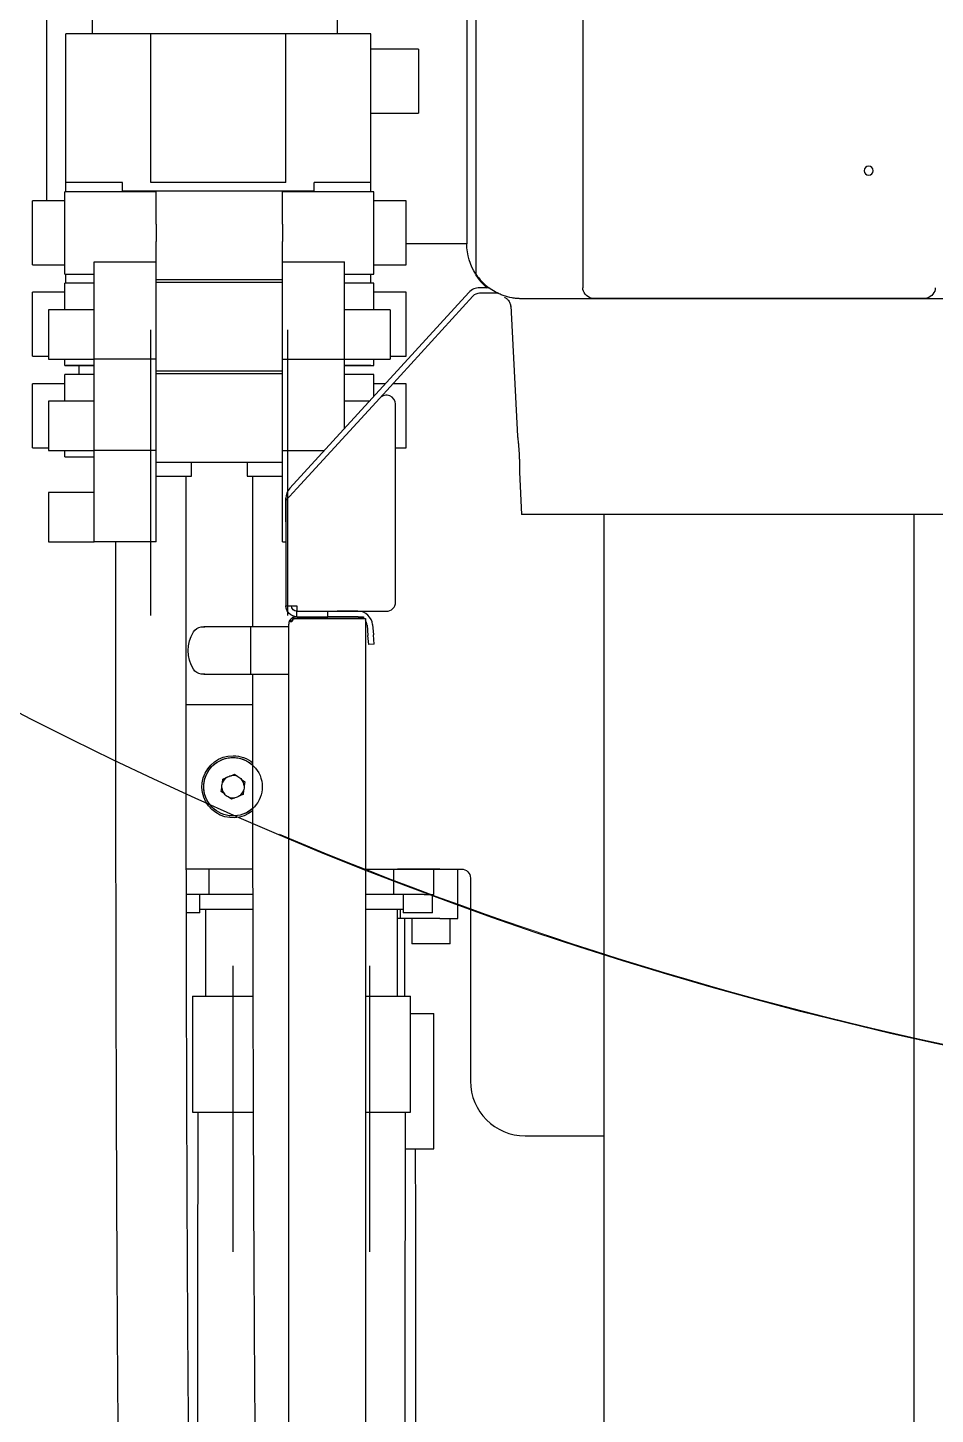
# Model space of a CAD drawing. Header units: millimetres. Extents: x 10462777 to 22643323, y 453826 to 1389191.
# Drawn here: x 11290172 to 11290669, y 582069 to 582828 of the extents above; entities that cross this region are included whole.
import ezdxf

# ---------------------------------------------------------------- set-up
doc = ezdxf.new("R2010")
doc.units = ezdxf.units.MM
doc.header["$LTSCALE"] = 200
doc.header["$MEASUREMENT"] = 0
doc.linetypes.add('PHANTOM', pattern=[2.5, 1.25, -0.25, 0.25, -0.25, 0.25, -0.25])
doc.layers.get('0').update_dxf_attribs({"linetype": 'CONTINUOUS'})
doc.layers.add('2', color=2, linetype='CONTINUOUS')
doc.layers.add('DV1_DEFAULT', color=7, linetype='CONTINUOUS')
doc.layers.add('LAYOUT', color=8, linetype='CONTINUOUS', lineweight=25)

# ---------------------------------------------------------------- blocks, each defined once
blk = doc.blocks.new('r710ic')
at = {"layer": 'DV1_DEFAULT', "color": 7, "linetype": 'Continuous', "lineweight": 0}
blk.add_arc((272041.37, 104232.63), 2050.12, 337.10565, 23.79911, dxfattribs=at)
at = {"layer": 'LAYOUT', "color": 3}
blk.add_circle((272041.37, 104232.63), 2050.12, dxfattribs=at)
blk = doc.blocks.new('A$C7DA30AB0')
at = {"layer": 'LAYOUT', "color": 6, "linetype": 'PHANTOM'}
blk.add_circle((3030.45, 3025.99, 0), 2693.02, dxfattribs=at)

msp = doc.modelspace()

# ---------------------------------------------------------------- linework, layer by layer
at = {"layer": '2', "color": 124, "linetype": 'Continuous'}
for p, q in [((11290412.86241, 583034.4183, 0), (11290412.86241, 582709.41369, 0)), ((11290417.86248, 583034.4183, 0), (11290417.86248, 582692.83033, 0)), ((11290476.37184, 583034.4183, 0), (11290476.37184, 582685.41335, 0)), ((11290432.90397, 582680.47028, 0), (11290432.92107, 582680.46869, 0)), ((11290482.72279, 582679.41326, 0), (11290442.86284, 582679.41326, 0)), ((11290663.00658, 582679.49718, 0), (11290482.72279, 582679.49718, 0)), ((11290663.00658, 582679.41326, 0), (11290482.72279, 582679.41326, 0)), ((11290726.86687, 582679.41326, 0), (11290663.00658, 582679.41326, 0)), ((11290436.87908, 582675.58844, 0), (11290440.61582, 582604.28723, 0)), ((11290441.65077, 582584.5393, 0), (11290442.86284, 582561.41158, 0)), ((11290702.86653, 582561.41158, 0), (11290442.86284, 582561.41158, 0))]:
    msp.add_line(p, q, dxfattribs=at)
at = {"layer": '2', "color": 252, "linetype": 'Continuous'}
for p, q in [((11290182.85914, 582732.91457, 0), (11290182.85914, 582904.41646, 0)), ((11290207.8595, 582824.41532, 0), (11290207.8595, 582904.41646, 0)), ((11290341.8614, 582904.41646, 0), (11290341.8614, 582824.41532, 0)), ((11290341.8614, 582824.41532, 0), (11290207.8595, 582824.41532, 0)), ((11290412.86132, 582709.41369, 0), (11290379.65975, 582709.41369, 0)), ((11290413.9839, 582682.81433, 0), (11290315.95943, 582575.70467, 0)), ((11290416.19703, 582680.78892, 0), (11290365.17377, 582625.03667, 0)), ((11290424.86305, 582685.41335, 0), (11290419.88559, 582685.41335, 0)), ((11290430.21305, 582682.4133, 0), (11290419.88559, 582682.4133, 0)), ((11290319.86109, 582575.52428, 0), (11290365.17323, 582625.03608, 0)), ((11290373.86186, 582513.4129, 0), (11290373.86186, 582621.66039, 0)), ((11290313.86101, 582568.96809, 0), (11290319.86109, 582575.52428, 0)), ((11290313.86101, 582557.41153, 0), (11290313.86101, 582570.30357, 0)), ((11290313.86101, 582570.30357, 0), (11290313.86101, 582568.96809, 0)), ((11290313.86101, 582568.96809, 0), (11290313.86101, 582511.41087, 0)), ((11290487.91598, 582561.35677, 0), (11290487.91598, 581210.93165, 0)), ((11290657.81339, 581210.93165, 0), (11290657.81339, 582561.35677, 0)), ((11290313.86101, 582511.41087, 0), (11290319.86109, 582511.41087, 0)), ((11290319.36108, 582504.42551, 0), (11290317.71542, 582504.42551, 0)), ((11290318.00693, 582504.42751, 0), (11290319.36108, 582504.42751, 0)), ((11290319.41368, 582505.42752, 0), (11290319.36108, 582505.42752, 0)), ((11290353.36157, 582504.42751, 0), (11290319.36108, 582504.42751, 0)), ((11290319.36108, 582504.42551, 0), (11290353.36157, 582504.42551, 0)), ((11290319.86109, 582511.41087, 0), (11290319.86109, 582508.41283, 0)), ((11290319.86109, 582508.41283, 0), (11290368.86179, 582508.41283, 0)), ((11290319.86109, 582508.41083, 0), (11290336.86133, 582508.41083, 0)), ((11290319.86109, 582505.41079, 0), (11290319.86109, 582508.41083, 0)), ((11290319.86109, 582505.41079, 0), (11290336.86133, 582505.41079, 0)), ((11290353.36157, 582505.42752, 0), (11290336.86124, 582505.42752, 0)), ((11290336.86133, 582505.41079, 0), (11290336.86133, 582508.41083, 0)), ((11290336.86133, 582508.41083, 0), (11290341.8614, 582508.41083, 0)), ((11290353.26845, 582508.41083, 0), (11290341.8614, 582508.41083, 0)), ((11290353.36157, 582505.42752, 0), (11290356.36161, 582505.42752, 0)), ((11290356.36161, 582504.42751, 0), (11290353.36157, 582504.42751, 0)), ((11290353.36157, 582504.42551, 0), (11290357.36162, 582504.42551, 0)), ((11290356.36161, 582505.42752, 0), (11290356.36161, 582504.42751, 0)), ((11290357.36162, 582504.42551, 0), (11290357.36162, 581426.41419, 0)), ((11290315.36103, 581429.41224, 0), (11290315.36103, 582501.42746, 0)), ((11290358.24949, 582500.8465, 0), (11290358.74462, 582495.18723, 0)), ((11290361.23812, 582501.10797, 0), (11290361.73324, 582495.4487, 0)), ((11290359.1804, 582490.20619, 0), (11290358.74462, 582495.18723, 0)), ((11290362.16903, 582490.46766, 0), (11290359.1804, 582490.20619, 0)), ((11290362.16903, 582490.46766, 0), (11290361.73324, 582495.4487, 0)), ((11290259.2332, 582457.41011, 0), (11290295.53668, 582457.41011, 0)), ((11290279.08721, 582414.52882, 0), (11290279.36233, 582416.62498, 0)), ((11290279.36233, 582416.62498, 0), (11290281.31522, 582417.43479, 0)), ((11290283.80932, 582418.46904, 0), (11290285.7622, 582419.27885, 0)), ((11290285.7622, 582419.27885, 0), (11290287.43996, 582417.99252, 0)), ((11290289.5827, 582416.34969, 0), (11290291.26046, 582415.06335, 0)), ((11290291.26046, 582415.06335, 0), (11290290.98534, 582412.96719, 0)), ((11290278.46073, 582409.75559, 0), (11290278.73585, 582411.85174, 0)), ((11290280.13849, 582408.46925, 0), (11290278.46073, 582409.75559, 0)), ((11290283.95899, 582405.54008, 0), (11290282.28122, 582406.82642, 0)), ((11290285.91187, 582406.3499, 0), (11290283.95899, 582405.54008, 0)), ((11290290.35885, 582408.19396, 0), (11290288.40597, 582407.38415, 0)), ((11290290.63397, 582410.29012, 0), (11290290.35885, 582408.19396, 0)), ((11290295.6084, 582367.40883, 0), (11290259.30757, 582367.40883, 0)), ((11290357.36162, 582367.40883, 0), (11290409.86237, 582367.40883, 0)), ((11290414.86244, 582362.40876, 0), (11290414.86244, 582251.40718, 0)), ((11290444.86287, 582221.40676, 0), (11290487.91559, 582221.40676, 0))]:
    msp.add_line(p, q, dxfattribs=at)
at = {"layer": '2', "color": 60, "linetype": 'Continuous'}
for p, q in [((11290207.85951, 582824.41532, 0), (11290193.35929, 582824.41532, 0)), ((11290193.35929, 582742.91416, 0), (11290193.35929, 582824.41532, 0)), ((11290239.85995, 582742.91416, 0), (11290239.85995, 582824.41532, 0)), ((11290313.86101, 582742.91416, 0), (11290313.86101, 582824.41532, 0)), ((11290360.36167, 582824.41532, 0), (11290341.86094, 582824.41532, 0)), ((11290360.36167, 582742.91416, 0), (11290360.36167, 582824.41532, 0)), ((11290386.36204, 582815.9152, 0), (11290360.36203, 582815.9152, 0)), ((11290386.36204, 582815.9152, 0), (11290386.36204, 582798.41495, 0)), ((11290386.36204, 582798.41495, 0), (11290386.36204, 582780.9147, 0)), ((11290360.36203, 582780.9147, 0), (11290386.36204, 582780.9147, 0)), ((11290224.35973, 582742.91416, 0), (11290193.35929, 582742.91416, 0)), ((11290193.35929, 582737.91355, 0), (11290193.35929, 582742.91314, 0)), ((11290224.35973, 582738.4141, 0), (11290224.35973, 582742.91416, 0)), ((11290313.86101, 582742.91416, 0), (11290239.85995, 582742.91416, 0)), ((11290360.36167, 582742.91416, 0), (11290329.36123, 582742.91416, 0)), ((11290329.36123, 582738.4141, 0), (11290329.36123, 582742.91416, 0)), ((11290360.36167, 582737.91355, 0), (11290360.36167, 582742.91314, 0)), ((11290192.75929, 582732.91402, 0), (11290175.05903, 582732.91402, 0)), ((11290175.05903, 582715.9497, 0), (11290175.05903, 582732.91402, 0)), ((11290242.76, 582737.91409, 0), (11290192.75929, 582737.91409, 0)), ((11290192.75929, 582715.41377, 0), (11290192.75929, 582737.91409, 0)), ((11290224.35973, 582738.4141, 0), (11290329.36123, 582738.4141, 0)), ((11290239.85995, 582737.91355, 0), (11290239.85995, 582738.41402, 0)), ((11290242.76, 582720.13083, 0), (11290242.76, 582738.4141, 0)), ((11290311.96098, 582720.13083, 0), (11290311.96098, 582738.4141, 0)), ((11290361.96169, 582737.91409, 0), (11290311.96098, 582737.91409, 0)), ((11290313.86101, 582737.91355, 0), (11290313.86101, 582738.41402, 0)), ((11290361.96169, 582715.41377, 0), (11290361.96169, 582737.91409, 0)), ((11290379.66194, 582732.91402, 0), (11290361.96169, 582732.91402, 0)), ((11290379.66194, 582715.9497, 0), (11290379.66194, 582732.91402, 0)), ((11290242.76, 582720.13083, 0), (11290242.76, 582710.69671, 0)), ((11290311.96098, 582720.13083, 0), (11290311.96098, 582710.69671, 0)), ((11290175.05903, 582697.91352, 0), (11290175.05903, 582715.9497, 0)), ((11290192.75929, 582692.91345, 0), (11290192.75929, 582715.41377, 0)), ((11290242.76, 582689.91341, 0), (11290242.76, 582710.69671, 0)), ((11290311.96098, 582689.91341, 0), (11290311.96098, 582710.69671, 0)), ((11290361.96169, 582692.91345, 0), (11290361.96169, 582715.41377, 0)), ((11290379.66194, 582697.91352, 0), (11290379.66194, 582715.9497, 0)), ((11290175.05903, 582697.91352, 0), (11290192.75929, 582697.91352, 0)), ((11290208.75951, 582646.41279, 0), (11290208.75951, 582699.59426, 0)), ((11290208.75951, 582699.59426, 0), (11290242.76, 582699.59426, 0)), ((11290311.96098, 582699.59426, 0), (11290345.96146, 582699.59426, 0)), ((11290345.96146, 582646.41279, 0), (11290345.96146, 582699.59426, 0)), ((11290361.96169, 582697.91352, 0), (11290379.66194, 582697.91352, 0)), ((11290192.75929, 582692.91345, 0), (11290208.75951, 582692.91345, 0)), ((11290208.75951, 582687.91338, 0), (11290192.75929, 582687.91338, 0)), ((11290192.75929, 582673.41387, 0), (11290192.75929, 582687.91338, 0)), ((11290193.35929, 582687.91284, 0), (11290193.35929, 582692.91243, 0)), ((11290242.76, 582646.41279, 0), (11290242.76, 582689.91341, 0)), ((11290242.76, 582689.91341, 0), (11290311.96098, 582689.91341, 0)), ((11290242.76125, 582688.41339, 0), (11290311.96051, 582688.41339, 0)), ((11290311.96098, 582646.41279, 0), (11290311.96098, 582689.91341, 0)), ((11290345.96146, 582692.91345, 0), (11290361.96169, 582692.91345, 0)), ((11290361.96169, 582687.91338, 0), (11290345.96146, 582687.91338, 0)), ((11290360.36167, 582687.91284, 0), (11290360.36167, 582692.91243, 0)), ((11290361.96169, 582673.41387, 0), (11290361.96169, 582687.91338, 0)), ((11290192.75929, 582682.91331, 0), (11290175.05903, 582682.91331, 0)), ((11290175.05903, 582665.94898, 0), (11290175.05903, 582682.91331, 0)), ((11290379.66194, 582682.91331, 0), (11290361.96169, 582682.91331, 0)), ((11290379.66194, 582665.94898, 0), (11290379.66194, 582682.91331, 0)), ((11290208.75951, 582673.41318, 0), (11290183.75916, 582673.41318, 0)), ((11290183.75916, 582673.41318, 0), (11290183.75916, 582659.91298, 0)), ((11290370.96182, 582673.41318, 0), (11290345.96146, 582673.41318, 0)), ((11290370.96182, 582673.41318, 0), (11290370.96182, 582659.91298, 0)), ((11290175.05903, 582647.91281, 0), (11290175.05903, 582665.94898, 0)), ((11290379.66194, 582647.91281, 0), (11290379.66194, 582665.94898, 0)), ((11290183.75916, 582659.91298, 0), (11290183.75916, 582646.41279, 0)), ((11290370.96182, 582659.91298, 0), (11290370.96182, 582646.41279, 0)), ((11290175.05903, 582647.91281, 0), (11290183.75926, 582647.91281, 0)), ((11290183.75916, 582646.41279, 0), (11290208.75951, 582646.41279, 0)), ((11290192.75929, 582642.91274, 0), (11290192.75929, 582646.41186, 0)), ((11290192.75929, 582642.91274, 0), (11290208.75951, 582642.91274, 0)), ((11290208.75973, 582642.91274, 0), (11290193.35929, 582642.91274, 0)), ((11290242.76, 582646.41279, 0), (11290208.75951, 582646.41279, 0)), ((11290208.75951, 582596.41208, 0), (11290208.75951, 582646.41263, 0)), ((11290242.76, 582639.9127, 0), (11290242.76, 582646.413, 0)), ((11290311.96098, 582639.9127, 0), (11290311.96098, 582646.413, 0)), ((11290311.96098, 582646.41279, 0), (11290345.96146, 582646.41279, 0)), ((11290360.36167, 582642.91274, 0), (11290345.96099, 582642.91274, 0)), ((11290345.96146, 582646.41279, 0), (11290370.96182, 582646.41279, 0)), ((11290345.96146, 582608.4876, 0), (11290345.96146, 582646.41263, 0)), ((11290345.96146, 582642.91274, 0), (11290361.96169, 582642.91274, 0)), ((11290361.96169, 582642.91274, 0), (11290361.96169, 582646.41186, 0)), ((11290370.96171, 582647.91281, 0), (11290379.66194, 582647.91281, 0)), ((11290192.75929, 582632.9126, 0), (11290175.05903, 582632.9126, 0)), ((11290175.05903, 582615.94827, 0), (11290175.05903, 582632.9126, 0)), ((11290208.75951, 582637.91267, 0), (11290192.75929, 582637.91267, 0)), ((11290192.75929, 582623.41315, 0), (11290192.75929, 582637.91267, 0)), ((11290242.76, 582596.41208, 0), (11290242.76, 582639.9127, 0)), ((11290242.76, 582639.9127, 0), (11290311.96098, 582639.9127, 0)), ((11290242.76125, 582638.41268, 0), (11290311.96051, 582638.41268, 0)), ((11290311.96098, 582596.41208, 0), (11290311.96098, 582639.9127, 0)), ((11290361.96169, 582637.91267, 0), (11290345.96146, 582637.91267, 0)), ((11290361.96169, 582625.97214, 0), (11290361.96169, 582637.91267, 0)), ((11290368.31497, 582632.9126, 0), (11290361.96169, 582632.9126, 0)), ((11290379.66194, 582632.9126, 0), (11290372.38161, 582632.9126, 0)), ((11290379.66194, 582615.94827, 0), (11290379.66194, 582632.9126, 0)), ((11290208.75951, 582623.41247, 0), (11290183.75916, 582623.41247, 0)), ((11290183.75916, 582623.41247, 0), (11290183.75916, 582609.91227, 0)), ((11290359.62025, 582623.41247, 0), (11290345.96146, 582623.41247, 0)), ((11290175.05903, 582597.9121, 0), (11290175.05903, 582615.94827, 0)), ((11290379.66194, 582597.9121, 0), (11290379.66194, 582615.94827, 0)), ((11290183.75916, 582609.91227, 0), (11290183.75916, 582596.41208, 0)), ((11290175.05903, 582597.9121, 0), (11290183.75926, 582597.9121, 0)), ((11290183.75916, 582596.41208, 0), (11290208.75951, 582596.41208, 0)), ((11290192.75929, 582592.91203, 0), (11290192.75929, 582596.41115, 0)), ((11290242.76, 582596.41208, 0), (11290208.75951, 582596.41208, 0)), ((11290208.75951, 582546.41137, 0), (11290208.75951, 582596.41192, 0)), ((11290242.76, 582589.91199, 0), (11290242.76, 582596.41229, 0)), ((11290311.96098, 582589.91199, 0), (11290311.96098, 582596.41229, 0)), ((11290311.96098, 582596.41208, 0), (11290334.91024, 582596.41208, 0)), ((11290373.86179, 582597.9121, 0), (11290379.66194, 582597.9121, 0)), ((11290192.75929, 582592.91203, 0), (11290208.75951, 582592.91203, 0)), ((11290242.76, 582546.41137, 0), (11290242.76, 582589.91199, 0)), ((11290242.76, 582589.91199, 0), (11290311.96098, 582589.91199, 0)), ((11290262.11027, 582582.41188, 0), (11290262.11027, 582589.91293, 0)), ((11290292.6107, 582589.91293, 0), (11290292.6107, 582582.41188, 0)), ((11290311.96098, 582546.41137, 0), (11290311.96098, 582589.91199, 0)), ((11290242.75915, 582582.41188, 0), (11290262.11027, 582582.41188, 0)), ((11290292.6107, 582582.41188, 0), (11290311.96182, 582582.41188, 0)), ((11290208.75951, 582573.41176, 0), (11290183.75916, 582573.41176, 0)), ((11290183.75916, 582573.41176, 0), (11290183.75916, 582559.91156, 0)), ((11290183.75916, 582559.91156, 0), (11290183.75916, 582546.41137, 0)), ((11290183.75916, 582546.41137, 0), (11290208.75951, 582546.41137, 0)), ((11290242.76, 582546.41137, 0), (11290208.75951, 582546.41137, 0)), ((11290311.96098, 582546.41137, 0), (11290313.86129, 582546.41137, 0)), ((11290271.76041, 582353.40863, 0), (11290271.76041, 582367.40883, 0)), ((11290372.96185, 582353.40863, 0), (11290372.96185, 582367.40883, 0)), ((11290376.5369, 582367.40883, 0), (11290374.86156, 582367.40883, 0)), ((11290398.07853, 582367.40883, 0), (11290376.5369, 582367.40883, 0)), ((11290394.86216, 582353.40863, 0), (11290394.86216, 582367.40883, 0)), ((11290398.07853, 582367.40883, 0), (11290407.86234, 582367.40883, 0)), ((11290407.86234, 582340.40845, 0), (11290407.86234, 582367.40883, 0)), ((11290271.76041, 582353.40863, 0), (11290259.32795, 582353.40863, 0)), ((11290266.66034, 582343.40849, 0), (11290266.66034, 582353.40863, 0)), ((11290295.62854, 582353.40863, 0), (11290271.76041, 582353.40863, 0)), ((11290372.96185, 582353.40863, 0), (11290357.36198, 582353.40863, 0)), ((11290389.49919, 582353.40863, 0), (11290372.96185, 582353.40863, 0)), ((11290378.06192, 582353.40863, 0), (11290378.06192, 582343.40849, 0)), ((11290389.49919, 582353.40863, 0), (11290394.86216, 582353.40863, 0)), ((11290394.06214, 582343.40849, 0), (11290394.06214, 582353.40863, 0)), ((11290266.66075, 582345.40852, 0), (11290295.86198, 582345.40852, 0)), ((11290269.86038, 582345.40852, 0), (11290269.86038, 582297.90784, 0)), ((11290357.36274, 582345.40852, 0), (11290378.06151, 582345.40852, 0)), ((11290374.86187, 582297.90784, 0), (11290374.86187, 582345.40852, 0)), ((11290376.5369, 582340.40845, 0), (11290376.5369, 582345.40858, 0)), ((11290266.66034, 582343.40849, 0), (11290259.36382, 582343.40849, 0)), ((11290376.5369, 582340.40845, 0), (11290374.86156, 582340.40845, 0)), ((11290398.07853, 582340.40845, 0), (11290376.5369, 582340.40845, 0)), ((11290394.06214, 582343.40849, 0), (11290378.06192, 582343.40849, 0)), ((11290378.91193, 582297.90814, 0), (11290378.91193, 582340.40759, 0)), ((11290382.71198, 582340.40845, 0), (11290382.71198, 582326.40825, 0)), ((11290398.07853, 582340.40845, 0), (11290407.86234, 582340.40845, 0)), ((11290403.71228, 582326.40825, 0), (11290403.71228, 582340.40845, 0)), ((11290403.71228, 582326.40825, 0), (11290382.71198, 582326.40825, 0)), ((11290262.61028, 582297.90784, 0), (11290262.61028, 582234.40694, 0)), ((11290262.61028, 582297.90784, 0), (11290295.89799, 582297.90784, 0)), ((11290357.36359, 582297.90784, 0), (11290382.11198, 582297.90784, 0)), ((11290382.11198, 582234.40694, 0), (11290382.11198, 582297.90784, 0)), ((11290382.11086, 582288.40771, 0), (11290394.86216, 582288.40771, 0)), ((11290394.86216, 582214.40666, 0), (11290394.86216, 582288.40771, 0)), ((11290262.61028, 582234.40694, 0), (11290296.09278, 582234.40694, 0)), ((11290357.36359, 582234.40694, 0), (11290382.11198, 582234.40694, 0)), ((11290379.60017, 582214.40666, 0), (11290394.86216, 582214.40666, 0))]:
    msp.add_line(p, q, dxfattribs=at)
at = {"layer": '2', "color": 51, "linetype": 'Continuous'}
for p, q in [((11290239.85995, 582506.0608, 0), (11290239.85995, 582662.41302, 0)), ((11290314.86102, 582506.0608, 0), (11290314.86102, 582662.41302, 0)), ((11290284.86059, 582158.05586, 0), (11290284.86059, 582314.40808, 0)), ((11290359.86166, 582158.05586, 0), (11290359.86166, 582314.40808, 0))]:
    msp.add_line(p, q, dxfattribs=at)
at = {"layer": '2', "color": 30, "linetype": 'Continuous'}
msp.add_line((11290200.35939, 582642.91305, 0), (11290200.35939, 582637.91268, 0), dxfattribs=at)
at = {"layer": '2', "color": 27, "linetype": 'Continuous'}
for p, q in [((11290242.75935, 582582.40896, 0), (11290259.21018, 582582.40896, 0)), ((11290259.21023, 582582.40896, 0), (11290259.21023, 582582.41193, 0)), ((11290295.51075, 582582.41193, 0), (11290295.51075, 582582.40896, 0)), ((11290295.51075, 582582.40896, 0), (11290311.96163, 582582.40896, 0)), ((11290265.51032, 582234.40605, 0), (11290284.86059, 582234.40605, 0)), ((11290284.86059, 582234.40605, 0), (11290296.00885, 582234.40605, 0)), ((11290357.36106, 582234.40605, 0), (11290359.86166, 582234.40605, 0)), ((11290359.86166, 582234.40605, 0), (11290379.21184, 582234.40605, 0)), ((11290379.58267, 582214.40657, 0), (11290384.86201, 582214.40657, 0))]:
    msp.add_line(p, q, dxfattribs=at)
at = {"layer": '2', "color": 95, "linetype": 'Continuous'}
for p, q in [((11290294.36073, 582499.91744, 0), (11290268.86037, 582499.91744, 0)), ((11290315.36103, 582499.92744, 0), (11290294.36073, 582499.92744, 0)), ((11290294.36073, 582499.84518, 0), (11290294.36073, 582499.92744, 0)), ((11290294.36073, 582499.84518, 0), (11290294.36073, 582497.11906, 0)), ((11290294.36073, 582497.11906, 0), (11290294.36073, 582476.73546, 0)), ((11290268.86037, 582473.93707, 0), (11290294.36073, 582473.93707, 0)), ((11290294.36073, 582476.73546, 0), (11290294.36073, 582474.00933, 0)), ((11290294.36073, 582473.92707, 0), (11290294.36073, 582474.00933, 0)), ((11290294.36073, 582473.92707, 0), (11290315.36103, 582473.92707, 0))]:
    msp.add_line(p, q, dxfattribs=at)
at = {"layer": '2', "color": 124, "linetype": 'Continuous', "extrusion": (0, 0, -1)}
msp.add_circle((-11290632.86554, 582749.41426, 0), 2.50004, dxfattribs=at)
for centre, radius, start, end in [((-11290442.86284, 582709.41369, 0), 30.00043, 326.44269011, 0), ((-11290482.72279, 582685.41335, 0), 5.91616, 270, 287.02386622), ((-11290663.00658, 582685.41335, 0), 5.91616, 252.97613378, 270)]:
    msp.add_arc(centre, radius, start, end, dxfattribs=at)
at = {"layer": '2', "color": 124, "linetype": 'Continuous'}
msp.add_arc((11290442.86284, 582709.41369, 0), 30.00043, 213.55730989, 233.13010238, dxfattribs=at)
at = {"layer": '2', "color": 252, "linetype": 'Continuous'}
for centre, radius, start, end in [((11290419.88559, 582677.41323, 0), 8.00011, 90, 137.53591809), ((11290419.88559, 582677.41323, 0), 5.00007, 90, 137.53591809), ((11290368.86179, 582621.66039, 0), 5.00007, 0, 137.53591809), ((11290321.86112, 582570.30357, 0), 8.00011, 137.53591809, 180), ((11290368.86179, 582513.4129, 0), 5.00007, 270, 0), ((11290319.36108, 582501.42746, 0), 4.00006, 90, 114.29345696), ((11290353.26845, 582500.41072, 0), 8.00011, 4.99999999, 90), ((11290319.36108, 582501.42746, 0), 4.00006, 152.21930979, 180), ((11290353.26845, 582500.41072, 0), 5.00007, 4.99999999, 35.05278226), ((11290284.86059, 582412.40947, 0), 6.15009, 125.20305705, 159.84229023), ((11290284.86059, 582412.40947, 0), 6.15009, 65.20305698, 99.8422901), ((11290284.86059, 582412.40947, 0), 6.15009, 5.20305708, 39.84229001), ((11290284.86059, 582412.40947, 0), 6.15009, 185.20305708, 219.84229001), ((11290284.86059, 582412.40947, 0), 6.15009, 245.20305698, 279.8422901), ((11290284.86059, 582412.40947, 0), 6.15009, 305.20305705, 339.84229023), ((11290444.86287, 582251.40718, 0), 30.00043, 180, 270)]:
    msp.add_arc(centre, radius, start, end, dxfattribs=at)
at = {"layer": '2', "color": 252, "linetype": 'Continuous', "extrusion": (0, 0, -1)}
for centre, radius, start, end in [((-11290319.86109, 582511.41087, 0), 6.00009, 270, 0), ((-11290319.86109, 582511.41087, 0), 3.00004, 270, 0), ((-11290284.86059, 582412.40947, 0), 17.00024, 230.57999856, 90), ((-11290284.86059, 582412.40947, 0), 16.00023, 340.2616952, 157.47732637), ((-11290284.86059, 582412.40947, 0), 16.00023, 227.76734071, 132.88481394), ((-11290284.86059, 582412.40947, 0), 17.00024, 90, 129.64500572), ((-11290284.86059, 582412.40947, 0), 6.15009, 354.79694292, 20.15770977), ((-11290284.86059, 582412.40947, 0), 6.15009, 54.79694295, 80.1577099), ((-11290284.86059, 582412.40947, 0), 6.15009, 114.79694302, 140.15770999), ((-11290284.86059, 582412.40947, 0), 6.15009, 174.79694292, 200.15770977), ((-11290284.86059, 582412.40947, 0), 16.00023, 157.47732637, 245.43546159), ((-11290284.86059, 582412.40947, 0), 6.15009, 294.79694302, 320.15770999), ((-11290284.86059, 582412.40947, 0), 6.15009, 234.79694295, 260.1577099), ((-11290409.86237, 582362.40876, 0), 5.00007, 90, 180)]:
    msp.add_arc(centre, radius, start, end, dxfattribs=at)
at = {"layer": '2', "color": 95, "linetype": 'Continuous', "extrusion": (0, 0, -1)}
for centre, radius, start, end in [((-11290280.24288, 582486.92726, 0), 19.88264, 329.16296131, 30.83703869), ((-11290280.25911, 582486.92726, 0), 19.88887, 329.22345919, 30.77654081), ((-11290268.03671, 582494.21429, 0), 5.66675, 30.83703869, 83.55121696), ((-11290268.0399, 582494.20459, 0), 5.66675, 30.77654081, 83.56748992), ((-11290268.86037, 582486.92726, 0), 13.00018, 83.55121696, 90), ((-11290268.86037, 582486.92726, 0), 12.99018, 83.56749121, 89.99996798), ((-11290268.86037, 582486.92726, 0), 13.00018, 90, 92.24749309), ((-11290268.03671, 582479.64022, 0), 5.66675, 276.44878304, 329.16296131), ((-11290268.0399, 582479.64992, 0), 5.66675, 276.43250772, 329.22345919), ((-11290268.86037, 582486.92726, 0), 13.00018, 270, 276.44878304), ((-11290268.86037, 582486.92726, 0), 12.99018, 270.00003095, 276.43250772), ((-11290268.86037, 582486.92726, 0), 13.00018, 267.75250691, 270)]:
    msp.add_arc(centre, radius, start, end, dxfattribs=at)
at = {"layer": '2', "color": 124, "linetype": 'Continuous'}
msp.add_ellipse((11290442.86284, 582708.77368, 0), major_axis=(30.00043, 0), ratio=0.999993052, start_param=3.716140114, end_param=4.034139331, dxfattribs=at)
at = {"layer": '2', "color": 124, "linetype": 'Continuous', "extrusion": (0, 0, -1)}
for centre, start_param, end_param in [((11290483.30015, 582685.41335, 0), 5.05222589, 6.283185307), ((11290662.42922, 582685.41335, 0), 3.141592654, 4.372552071)]:
    msp.add_ellipse(centre, major_axis=(-6.9283, 0), ratio=0.866025404, start_param=start_param, end_param=end_param, dxfattribs=at)
at = {"layer": '2', "color": 252, "linetype": 'Continuous'}
for major_axis, ratio, start_param, end_param in [((-0.6131, 2.93673), 0.999999999, 6.077372239, 6.483989463), ((-4.00006, 0), 0.999333333, 5.798320795, 6.283185307)]:
    msp.add_ellipse((11290319.36108, 582501.42746, 0), major_axis=major_axis, ratio=ratio, start_param=start_param, end_param=end_param, dxfattribs=at)
at = {"layer": '2', "color": 124, "linetype": 'Continuous'}
for points, knots in [([(11290442.86284, 582679.41326, 0), (11290442.75401, 582679.41326, 0), (11290442.64401, 582679.41386, 0), (11290442.42504, 582679.41626, 0), (11290442.09681, 582679.42165, 0), (11290441.76932, 582679.4324, 0), (11290441.11556, 582679.46101, 0), (11290440.68134, 582679.48954, 0), (11290439.3851, 582679.60289, 0), (11290438.52955, 582679.71553, 0), (11290436.00103, 582680.15843, 0), (11290434.36637, 582680.59436, 0), (11290432.42469, 582681.28469, 0), (11290432.04114, 582681.43009, 0), (11290431.28627, 582681.73384, 0), (11290430.91601, 582681.89175, 0), (11290429.82749, 582682.38151, 0), (11290429.13154, 582682.7294, 0), (11290427.13758, 582683.81999, 0), (11290425.93386, 582684.60989, 0), (11290424.86258, 582685.41335, 0)], [0, 0, 0, 0, 0.015625, 0.015625, 0.03125, 0.0625, 0.0625, 0.125, 0.125, 0.25, 0.25, 0.5, 0.5, 0.5625, 0.5625, 0.625, 0.625, 0.75, 0.75, 1, 1, 1, 1]), ([(11290433.42509, 582680.2185, 0), (11290433.64632, 582680.13449, 0), (11290434.38163, 582679.79405, 0), (11290435.55204, 582678.76837, 0), (11290436.60989, 582677.06164, 0), (11290436.8749, 582675.72169, 0), (11290436.89962, 582675.00593, 0)], [0, 0, 0, 0, 0.108380923, 0.375569639, 0.688653109, 1, 1, 1, 1]), ([(11290440.60927, 582604.41219, 0), (11290440.60934, 582604.41165, 0), (11290440.61755, 582604.34789, 0), (11290440.63789, 582604.18722, 0), (11290440.64248, 582604.15085, 0), (11290440.65258, 582604.07058, 0), (11290440.65808, 582604.02664, 0), (11290440.67592, 582603.88368, 0), (11290440.70322, 582603.66334, 0), (11290440.73699, 582603.38444, 0), (11290440.76458, 582603.15301, 0), (11290440.77415, 582603.07215, 0), (11290440.79402, 582602.90286, 0), (11290440.80432, 582602.81435, 0), (11290440.85702, 582602.35769, 0), (11290440.90326, 582601.94418, 0), (11290440.97655, 582601.25335, 0), (11290441.00164, 582601.01124, 0), (11290441.04003, 582600.62972, 0), (11290441.05293, 582600.49973, 0), (11290441.07865, 582600.23645, 0), (11290441.0915, 582600.10283, 0), (11290441.15567, 582599.42504, 0), (11290441.20661, 582598.85198, 0), (11290441.28065, 582597.94557, 0), (11290441.30505, 582597.63395, 0), (11290441.35187, 582597.00688, 0), (11290441.37436, 582596.69056, 0), (11290441.43893, 582595.73341, 0), (11290441.47807, 582595.08448, 0), (11290441.5476, 582593.76392, 0), (11290441.57685, 582593.11387, 0), (11290441.61309, 582592.15489, 0), (11290441.6239, 582591.83786, 0), (11290441.6431, 582591.20917, 0), (11290441.6515, 582590.89652, 0), (11290441.67281, 582589.98691, 0), (11290441.68209, 582589.41166, 0), (11290441.68906, 582588.73122, 0), (11290441.69022, 582588.59708, 0), (11290441.69212, 582588.33276, 0), (11290441.69285, 582588.20225, 0), (11290441.69446, 582587.81929, 0), (11290441.69473, 582587.5763, 0), (11290441.69376, 582586.88315, 0), (11290441.69076, 582586.46845, 0), (11290441.68577, 582586.01073, 0), (11290441.68471, 582585.92202, 0), (11290441.68252, 582585.75239, 0), (11290441.68139, 582585.67139, 0), (11290441.67797, 582585.43959, 0), (11290441.6733, 582585.16039, 0), (11290441.66898, 582584.93999, 0), (11290441.66605, 582584.79705, 0), (11290441.66513, 582584.75314, 0), (11290441.6634, 582584.67291, 0), (11290441.6626, 582584.63655, 0), (11290441.65901, 582584.47598, 0), (11290441.65745, 582584.41239, 0), (11290441.65744, 582584.41191, 0)], [0, 0, 0, 0, 0.062447885, 0.062447885, 0.078075373, 0.078075373, 0.093702862, 0.093702862, 0.124957838, 0.156212814, 0.156212814, 0.171840303, 0.171840303, 0.187467791, 0.187467791, 0.249977744, 0.249977744, 0.28123272, 0.28123272, 0.296860208, 0.296860208, 0.312487696, 0.312487696, 0.374997649, 0.374997649, 0.406252626, 0.406252626, 0.437507602, 0.437507602, 0.500017555, 0.500017555, 0.562527507, 0.562527507, 0.593782484, 0.593782484, 0.62503746, 0.62503746, 0.687547413, 0.687547413, 0.703174901, 0.703174901, 0.718802389, 0.718802389, 0.750057366, 0.750057366, 0.812567319, 0.812567319, 0.828194807, 0.828194807, 0.843822295, 0.843822295, 0.875077271, 0.906332248, 0.906332248, 0.921959736, 0.921959736, 0.937587224, 0.937587224, 1, 1, 1, 1])]:
    msp.add_open_spline(points, degree=3, knots=knots, dxfattribs=at)
at = {"layer": '2', "color": 27, "linetype": 'Continuous'}
for points, knots in [([(11290279.51494, 581477.34538, 0), (11290280.13966, 581476.48084, 0), (11290278.9335, 581480.00045, 0), (11290278.03753, 581487.10033, 0), (11290276.54363, 581498.7814, 0), (11290274.51959, 581519.94836, 0), (11290272.08857, 581554.60443, 0), (11290269.61501, 581604.01354, 0), (11290267.34278, 581663.33982, 0), (11290265.33281, 581732.52654, 0), (11290263.59816, 581812.06651, 0), (11290262.29932, 581891.59823, 0), (11290261.32939, 581970.0504, 0), (11290260.60604, 582047.28879, 0), (11290260.03724, 582130.59535, 0), (11290259.70255, 582203.65043, 0), (11290259.50451, 582265.41228, 0), (11290259.3905, 582312.93081, 0), (11290259.30683, 582362.71621, 0), (11290259.25171, 582414.71329, 0), (11290259.22119, 582468.8383, 0), (11290259.21075, 582524.97454, 0), (11290259.20892, 582563.05616, 0), (11290259.21016, 582582.40896, 0)], [0, 0, 0, 0, 0.025389539, 0.048545827, 0.071841183, 0.097469773, 0.150191775, 0.202651124, 0.254094874, 0.31963857, 0.386189789, 0.455444735, 0.515241905, 0.576054535, 0.640566423, 0.713677883, 0.749389941, 0.786896547, 0.826181268, 0.867207931, 0.909916637, 0.954220594, 1, 1, 1, 1]), ([(11290295.51081, 582582.40896, 0), (11290295.50963, 582563.37935, 0), (11290295.51089, 582535.88075, 0), (11290295.51483, 582508.38212, 0), (11290295.51652, 582499.91305, 0)], [0, 0, 0, 0, 0.692017194, 1, 1, 1, 1]), ([(11290220.50977, 582546.40554, 0), (11290220.51017, 582539.37713, 0), (11290220.51236, 582514.55222, 0), (11290220.51967, 582473.19918, 0), (11290220.54538, 582423.63151, 0), (11290220.58852, 582377.90364, 0), (11290220.64895, 582336.02308, 0), (11290220.73637, 582291.98803, 0), (11290220.85597, 582247.52575, 0), (11290221.01466, 582203.08836, 0), (11290221.28855, 582141.20519, 0), (11290221.7947, 582058.12861, 0), (11290222.7009, 581961.24822, 0), (11290223.86413, 581873.25585, 0), (11290225.22545, 581795.19505, 0), (11290226.80983, 581726.00311, 0), (11290228.56209, 581666.22453, 0), (11290230.19333, 581621.49897, 0), (11290231.81886, 581584.90728, 0), (11290233.42362, 581554.5261, 0), (11290235.32733, 581525.17364, 0), (11290237.57535, 581498.95887, 0), (11290239.97139, 581478.52042, 0), (11290242.73426, 581465.77402, 0), (11290244.9846, 581459.69286, 0), (11290248.06446, 581454.04375, 0), (11290254.94625, 581448.25319, 0), (11290264.50297, 581445.96374, 0), (11290273.73683, 581448.3155, 0), (11290280.21164, 581453.98048, 0), (11290282.35878, 581457.47193, 0), (11290284.88828, 581462.83235, 0), (11290286.9203, 581470.78366, 0), (11290289.13173, 581483.50608, 0), (11290291.21511, 581502.08961, 0), (11290293.2778, 581527.83581, 0), (11290295.45842, 581563.87705, 0), (11290297.52052, 581609.8949, 0), (11290299.12722, 581658.63103, 0), (11290300.25306, 581701.56412, 0), (11290300.89013, 581730.62656, 0), (11290301.22003, 581747.62459, 0), (11290301.30612, 581752.211, 0)], [0, 0, 0, 0, 0.012083754, 0.042680856, 0.071097193, 0.097306776, 0.121309226, 0.143123132, 0.173059851, 0.197834189, 0.219670765, 0.279775546, 0.341429244, 0.38835698, 0.435007168, 0.481698348, 0.516405908, 0.550519525, 0.572840027, 0.596116508, 0.621489259, 0.648618761, 0.675610646, 0.700523709, 0.709473304, 0.718222938, 0.727249736, 0.733926305, 0.74184291, 0.746889806, 0.75398821, 0.765747951, 0.781026227, 0.797326458, 0.820784346, 0.846539579, 0.872626302, 0.910489892, 0.946472426, 0.969122402, 0.991696481, 1, 1, 1, 1]), ([(11290295.52343, 582473.90297, 0), (11290295.52365, 582473.24566, 0), (11290295.52963, 582456.0605, 0), (11290295.54645, 582423.63151, 0), (11290295.58958, 582377.90364, 0), (11290295.65001, 582336.02308, 0), (11290295.73743, 582291.98803, 0), (11290295.85704, 582247.52575, 0), (11290296.01572, 582203.08836, 0), (11290296.28962, 582141.20519, 0), (11290296.79577, 582058.12861, 0), (11290297.70197, 581961.24822, 0), (11290298.8652, 581873.25585, 0), (11290300.22651, 581795.19505, 0), (11290301.8109, 581726.00311, 0), (11290303.56316, 581666.22453, 0), (11290305.1944, 581621.49897, 0), (11290306.81992, 581584.90728, 0), (11290308.42468, 581554.5261, 0), (11290310.32839, 581525.17364, 0), (11290312.57641, 581498.95887, 0), (11290314.24258, 581484.74632, 0), (11290315.31137, 581478.28281, 0), (11290315.34375, 581478.08891, 0)], [0, 0, 0, 0, 0.001779993, 0.046537337, 0.087818919, 0.125624141, 0.159982281, 0.207134313, 0.246155302, 0.28054915, 0.375217594, 0.472325668, 0.546239518, 0.619716213, 0.693257473, 0.747923851, 0.801654735, 0.836810794, 0.873472572, 0.913436096, 0.956166603, 0.998680353, 1, 1, 1, 1]), ([(11290265.51039, 582234.40605, 0), (11290265.51772, 582208.76762, 0), (11290265.50703, 582160.92051, 0), (11290265.45068, 582094.32651, 0), (11290265.32311, 582038.06154, 0), (11290265.14847, 581991.92369, 0), (11290264.94329, 581953.2312, 0), (11290264.70653, 581918.38284, 0), (11290264.32171, 581872.81656, 0), (11290263.93793, 581838.74998, 0), (11290263.63135, 581816.26663, 0)], [0, 0, 0, 0, 0.182918244, 0.341410473, 0.475177318, 0.584652751, 0.671306985, 0.752432836, 0.835047711, 1, 1, 1, 1]), ([(11290357.41394, 581457.7696, 0), (11290358.19104, 581459.24694, 0), (11290359.9873, 581463.21563, 0), (11290361.92137, 581470.78366, 0), (11290364.1328, 581483.50608, 0), (11290366.21617, 581502.08961, 0), (11290368.27887, 581527.83581, 0), (11290370.45949, 581563.87705, 0), (11290372.52158, 581609.8949, 0), (11290374.12829, 581658.63103, 0), (11290375.25412, 581701.56412, 0), (11290376.1071, 581740.47609, 0), (11290376.9041, 581784.84203, 0), (11290377.64447, 581837.44735, 0), (11290378.28127, 581899.00448, 0), (11290378.76922, 581969.8671, 0), (11290379.08115, 582050.09033, 0), (11290379.20459, 582139.3337, 0), (11290379.22708, 582201.77464, 0), (11290379.21187, 582234.40605, 0)], [0, 0, 0, 0, 0.018490146, 0.047701824, 0.078867457, 0.123718348, 0.172961703, 0.222838862, 0.295233092, 0.364030791, 0.407336975, 0.450498046, 0.501059297, 0.560195489, 0.628535641, 0.706609584, 0.794718013, 0.892755979, 1, 1, 1, 1]), ([(11290385.15149, 582010.38173, 0), (11290385.12017, 582021.47715, 0), (11290385.02046, 582059.8775, 0), (11290384.89743, 582127.88491, 0), (11290384.86216, 582184.79911, 0), (11290384.86201, 582214.40657, 0)], [0, 0, 0, 0, 0.163161197, 0.564680199, 1, 1, 1, 1])]:
    msp.add_open_spline(points, degree=3, knots=knots, dxfattribs=at)
at = {"layer": '2', "color": 252, "linetype": 'Continuous'}
for points, knots in [([(11290317.76505, 582505.09531, 0), (11290317.76494, 582505.09527, 0), (11290317.76484, 582505.09522, 0), (11290317.75602, 582505.09138, 0), (11290317.74494, 582505.08653, 0), (11290317.70606, 582505.06919, 0), (11290317.6724, 582505.05386, 0), (11290317.59261, 582505.01562, 0), (11290317.54758, 582504.99323, 0), (11290317.44971, 582504.94174, 0), (11290317.39655, 582504.91246, 0), (11290317.28476, 582504.84704, 0), (11290317.2269, 582504.81136, 0), (11290317.10822, 582504.73353, 0), (11290317.04696, 582504.69107, 0), (11290316.86253, 582504.55493, 0), (11290316.74061, 582504.45411, 0), (11290316.50116, 582504.22894, 0), (11290316.39041, 582504.11096, 0), (11290316.23675, 582503.92654, 0), (11290316.18831, 582503.86462, 0), (11290316.09818, 582503.74256, 0), (11290316.05618, 582503.68205, 0), (11290315.97781, 582503.56265, 0), (11290315.94177, 582503.50421, 0), (11290315.87701, 582503.39363, 0), (11290315.84799, 582503.34103, 0), (11290315.82208, 582503.29184, 0)], [0, 0, 0, 0, 0.000451773, 0.000451773, 0.037472077, 0.037472077, 0.111512687, 0.111512687, 0.185553296, 0.185553296, 0.259593906, 0.259593906, 0.333634515, 0.333634515, 0.407675125, 0.407675125, 0.555756343, 0.555756343, 0.703837562, 0.703837562, 0.777878172, 0.777878172, 0.851918781, 0.851918781, 0.925959391, 0.925959391, 1, 1, 1, 1]), ([(11290315.82208, 582503.2906, 0), (11290315.87374, 582503.1715, 0), (11290315.9396, 582503.06995, 0), (11290316.09555, 582502.91002, 0), (11290316.18724, 582502.85013, 0), (11290316.38993, 582502.77791, 0), (11290316.504, 582502.76509, 0), (11290316.73978, 582502.79036, 0), (11290316.86492, 582502.82806, 0), (11290317.1089, 582502.94614, 0), (11290317.23086, 582503.02787, 0), (11290317.45171, 582503.22788, 0), (11290317.55362, 582503.34881, 0), (11290317.71143, 582503.62416, 0), (11290317.76757, 582503.7811, 0), (11290317.79981, 582504.10674, 0), (11290317.77396, 582504.27315, 0), (11290317.71542, 582504.42551, 0)], [0, 0, 0, 0, 0.125, 0.125, 0.25, 0.25, 0.375, 0.375, 0.5, 0.5, 0.625, 0.625, 0.75, 0.75, 0.875, 0.875, 1, 1, 1, 1]), ([(11290317.78176, 582503.97816, 0), (11290317.7573, 582503.96301, 0), (11290317.73209, 582503.94691, 0), (11290317.66792, 582503.90447, 0), (11290317.62768, 582503.87657, 0), (11290317.54578, 582503.8165, 0), (11290317.50431, 582503.78449, 0), (11290317.42045, 582503.71594, 0), (11290317.37758, 582503.67895, 0), (11290317.29396, 582503.60243, 0), (11290317.25315, 582503.5629, 0), (11290317.17354, 582503.48128, 0), (11290317.13439, 582503.43873, 0), (11290317.06103, 582503.35441, 0), (11290317.02654, 582503.31239, 0), (11290316.96142, 582503.22876, 0), (11290316.93094, 582503.18729, 0), (11290316.87511, 582503.1075, 0), (11290316.84948, 582503.06883, 0), (11290316.82583, 582503.03145, 0)], [0, 0, 0, 0, 0.078075968, 0.078075968, 0.193316472, 0.193316472, 0.308556976, 0.308556976, 0.42379748, 0.42379748, 0.539037984, 0.539037984, 0.654278488, 0.654278488, 0.769518992, 0.769518992, 0.884759496, 0.884759496, 1, 1, 1, 1]), ([(11290316.82583, 582503.03145, 0), (11290316.68363, 582503.06869, 0), (11290316.54141, 582503.10589, 0), (11290316.30283, 582503.1679, 0), (11290316.20652, 582503.19284, 0), (11290316.01418, 582503.24247, 0), (11290315.91814, 582503.26717, 0), (11290315.82208, 582503.29184, 0)], [0, 0, 0, 0, 0.425488432, 0.425488432, 0.713241966, 0.713241966, 1, 1, 1, 1]), ([(11290316.82583, 582503.03038, 0), (11290316.65874, 582503.07411, 0), (11290316.49161, 582503.11777, 0), (11290316.24051, 582503.18287, 0), (11290316.15666, 582503.20453, 0), (11290315.98923, 582503.24767, 0), (11290315.90566, 582503.26915, 0), (11290315.82208, 582503.2906, 0)], [0, 0, 0, 0, 0.499971527, 0.499971527, 0.750483743, 0.750483743, 1, 1, 1, 1])]:
    msp.add_open_spline(points, degree=3, knots=knots, dxfattribs=at)
for points, degree in [([(11290317.71542, 582505.07332, 0), (11290318.00693, 582504.42751, 0)], 1), ([(11290316.82583, 582503.03038, 0), (11290316.86164, 582502.97443, 0), (11290316.90276, 582502.92498, 0), (11290316.94934, 582502.88475, 0)], 3)]:
    msp.add_open_spline(points, degree=degree, dxfattribs=at)

# ---------------------------------------------------------------- block references
at = {"ltscale": 10}
msp.add_blockref('A$C7DA30AB0', (11285684.40366, 580408.4363), dxfattribs=at)
at = {"layer": 'LAYOUT', "color": 2, "rotation": 270}
msp.add_blockref('r710ic', (11186875.24796, 856316.46559, 0), dxfattribs=at)

doc.saveas('drawing.dxf')
